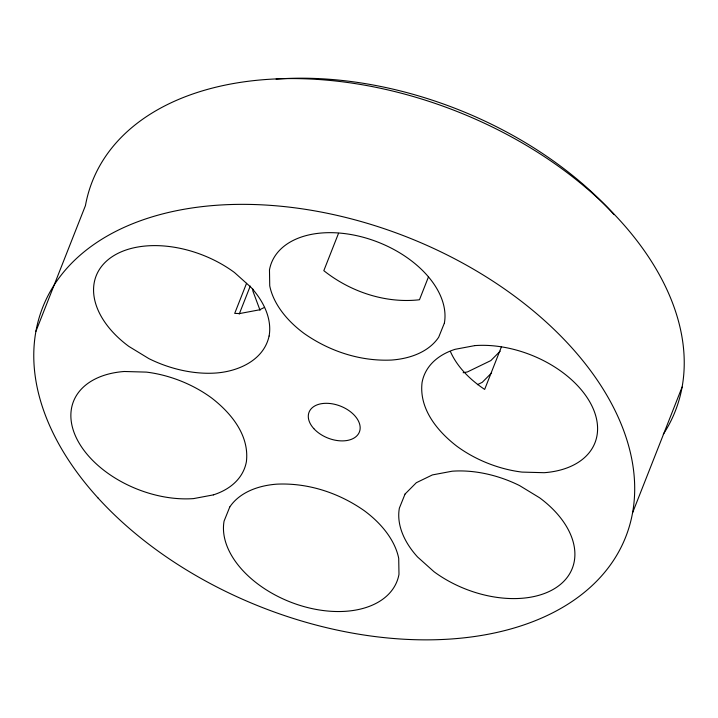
<?xml version="1.0" encoding="UTF-8"?>
<svg xmlns="http://www.w3.org/2000/svg" width="718" height="718" viewBox="0 0 718 718"><rect width="100%" height="100%" fill="white"/><g stroke="black" fill="none" stroke-linecap="round" stroke-linejoin="round"><path stroke-width="1.08" d="M35.9 331.375L85.442 205.599A313.29 198.859 21.5 0 1 457.375 111.595A313.29 198.859 21.5 0 1 663.288 434.273M246.552 283.314L234.705 313.398L239.713 313.542L259.485 309.826L264.511 307.394M239.22 314.089L250.259 286.069M338.528 233.314L323.818 270.668C350.339 291.795 385.539 303.633 419.465 299.756L428.458 276.933M501.415 346.875L484.659 389.416C470.487 379.993 457.321 367.248 450.401 351.515M632.558 512.832L682.1 387.056M500.177 351.174L490.816 360.598L467.436 371.933L463.137 372.741M491.615 372.902L482.254 382.326L477.389 384.686M260.051 310.275L252.898 291.095L252.862 289.049M276.089 79.106A297.387 188.762 21.5 0 1 614.096 214.655M269.097 336.042C263.856 360.059 238.726 371.278 216.289 372.992A91.841 58.293 21.5 0 1 148.877 358.614L128.836 346.399A91.841 58.293 21.5 0 1 111.146 257.394A91.841 58.293 21.5 0 1 234.454 272.49L250.896 287.218A91.841 58.293 21.5 0 1 269.097 336.042M229.769 506.998L224.079 521.106A91.841 58.293 21.5 0 0 301.039 605.732A91.841 58.293 21.5 0 0 398.984 574.301L398.714 558.38A91.841 58.293 21.5 0 0 364.34 510.749C338.932 492.88 308.067 482.72 276.888 484.147A91.841 58.293 21.5 0 0 229.769 506.998M444.379 323.091L438.689 337.209A91.841 58.293 21.5 0 1 391.57 360.05C360.391 361.486 329.526 351.317 304.118 333.457A91.841 58.293 21.5 0 1 269.735 285.827L269.474 269.896A91.841 58.293 21.5 0 1 367.41 238.466A91.841 58.293 21.5 0 1 444.379 323.091M405.051 494.047L399.361 508.165A91.841 58.293 21.5 0 0 417.562 556.98L434.004 571.716A91.841 58.293 21.5 0 0 557.312 586.803A91.841 58.293 21.5 0 0 539.622 497.798L519.581 485.592A91.841 58.293 21.5 0 0 452.169 471.205L432.389 474.921L416.323 482.711L405.051 494.047M474.867 345.6L455.086 349.316A91.841 58.293 21.5 0 0 422.058 382.559C418.944 408.748 437.199 431.033 456.702 446.111A91.841 58.293 21.5 0 0 522.013 472.094L544.154 472.704A91.841 58.293 21.5 0 0 590.492 403.175A91.841 58.293 21.5 0 0 474.867 345.6M213.372 494.881L193.591 498.597A91.841 58.293 21.5 0 1 77.966 441.031A91.841 58.293 21.5 0 1 124.304 371.493L146.436 372.112A91.841 58.293 21.5 0 1 211.756 398.086C231.259 413.164 249.514 435.449 246.4 461.647A91.841 58.293 21.5 0 1 213.372 494.881M313.838 428.646A27.033 17.16 21.5 0 0 358.3 434.085A27.033 17.16 21.5 0 0 330.549 403.57A27.033 17.16 21.5 0 0 313.838 428.646M97.98 497.915A313.29 198.859 21.5 0 0 613.136 560.973A313.29 198.859 21.5 0 0 291.571 207.412A313.29 198.859 21.5 0 0 97.98 497.915"/></g></svg>
